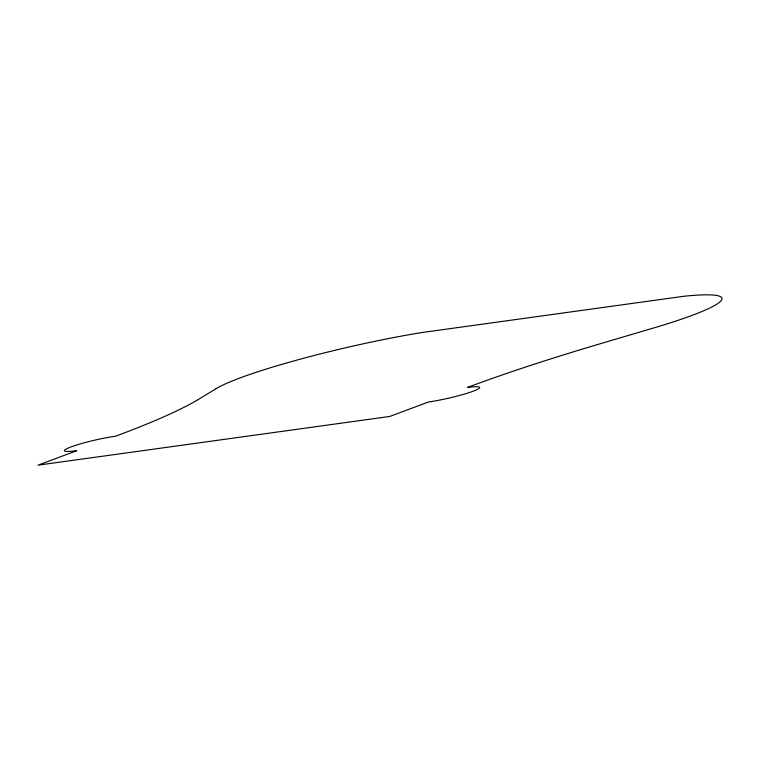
<?xml version="1.0" encoding="UTF-8"?>
<svg xmlns="http://www.w3.org/2000/svg" width="760" height="760" viewBox="0 0 760 760"><rect width="100%" height="100%" fill="white"/><g stroke="black" fill="none" stroke-linecap="round" stroke-linejoin="round"><path stroke-width="1.14" d="M216.134 388.654L199.728 398.639A504.916 54.53 -12.9 0 1 115.615 436.192A32.556 3.515 -12.9 0 0 71.088 446.909A32.556 3.515 -12.9 0 0 76.807 450.68L38 465.167L389.709 416.461L428.516 401.974A32.556 3.515 -12.9 0 0 473.043 391.248A32.556 3.515 -12.9 0 0 467.324 387.486A504.916 54.53 -12.9 0 1 603.829 342.684L653.125 328.139A146.5 15.817 -12.9 0 0 683.8 296.276L420.707 332.709A146.5 15.817 -12.9 0 0 216.134 388.654"/></g></svg>
